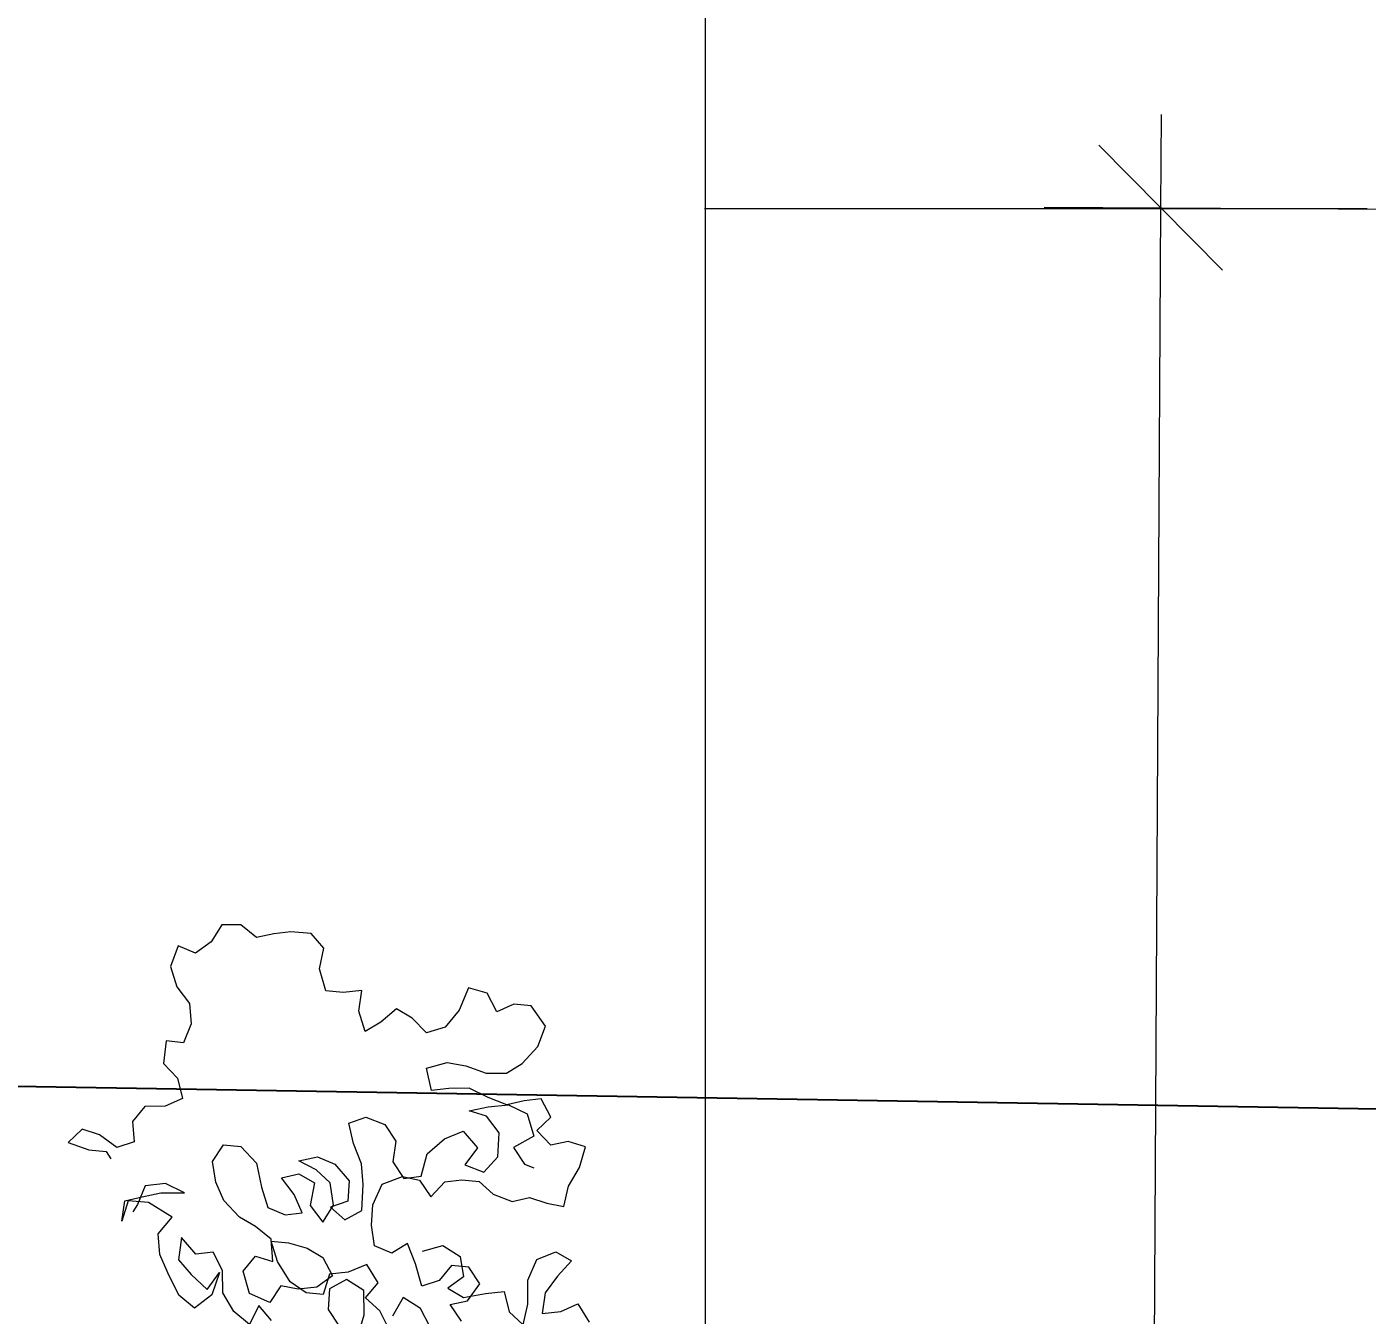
# Model space of a CAD drawing. Header units: millimetres. Extents: x 318905 to 439572, y -5133 to 105868.
# Drawn here: x 389487 to 391105, y 4488 to 6043 of the extents above; entities that cross this region are included whole.
import ezdxf

# ---------------------------------------------------------------- set-up
doc = ezdxf.new("R2010")
doc.units = ezdxf.units.MM
doc.header["$MEASUREMENT"] = 0
doc.linetypes.add('AStair_dashed', pattern=[1800, 800, -1000])
doc.layers.add('0_Stylo_No__98', color=154, linetype='Continuous', lineweight=0)
doc.layers.add('INTI_Etiquettes_Stylo_No__1', color=7, linetype='Continuous', lineweight=5)
doc.layers.add('2D -  Dessin général_Stylo_No__81', color=7, linetype='Continuous', lineweight=13, true_color=0x6a6a6a)
doc.layers.add('INTI_Agencement_Stylo_No__102', color=7, linetype='Continuous', lineweight=0, true_color=0xcccccc)
doc.styles.add('STYLE_GENERE_3', font='')
doc.styles.get('STYLE_GENERE_3').set_extended_font_data('Arial')
doc.dimstyles.new('STYLE_GENERE__1', dxfattribs={"dimtxt": 200, "dimasz": 142.5, "dimexe": 0.18, "dimexo": 500, "dimgap": 0.09, "dimtad": 0, "dimtih": 1, "dimtoh": 1, "dimlfac": 0.001, "dimzin": 0, "dimdsep": 46, "dimtxsty": 'STYLE_GENERE_3', "dimblk": 'ARROWHEAD_6', "dimblk1": 'ARROWHEAD_6', "dimblk2": 'ARROWHEAD_6', "dimcen": 0.09, "dimclrd": 154, "dimclre": 154, "dimclrt": 154, "dimazin": 0, "dimtfac": 1, "dimtdec": 4, "dimtmove": 0, "dimatfit": 3, "dimfxl": 0, "dimtolj": 1, "dimtzin": 0, "dimarcsym": 0})
doc.dimstyles.new('STYLE_GENERE__3', dxfattribs={"dimtxt": 0.18, "dimasz": 182.4, "dimexe": 0.18, "dimexo": 0.0625, "dimgap": 0.09, "dimtad": 0, "dimtih": 1, "dimtoh": 1, "dimdec": 4, "dimzin": 0, "dimdsep": 46, "dimcen": 0.09, "dimadec": 0, "dimazin": 0, "dimtfac": 1, "dimtdec": 4, "dimtmove": 0, "dimatfit": 3, "dimldrblk": 'ARROWHEAD_5', "dimfxl": 0, "dimtolj": 1, "dimtzin": 0, "dimarcsym": 0})

# ---------------------------------------------------------------- blocks, each defined once
blk = doc.blocks.new('arbre6[3]', base_point=(388660.4, -726.1))
at = {"layer": 'INTI_Agencement_Stylo_No__102', "linetype": 'Continuous'}
for p, q in [((389722.1, 4958.8), (389709, 4938.5)), ((389744.8, 4959), (389722.1, 4958.8)), ((389763.9, 4943.5), (389744.8, 4959)), ((389709, 4938.5), (389690.2, 4924.8)), ((389784.6, 4948.2), (389763.9, 4943.5)), ((389805.4, 4950.6), (389784.6, 4948.2)), ((389830, 4948.6), (389805.4, 4950.6)), ((389845.3, 4930.8), (389830, 4948.6)), ((389669.3, 4933.6), (389660.1, 4908.7)), ((389690.2, 4924.8), (389669.3, 4933.6)), ((389839.8, 4906), (389845.3, 4930.8)), ((389660.1, 4908.7), (389667.8, 4884.1)), ((389847.5, 4879.1), (389839.8, 4906)), ((389667.8, 4884.1), (389683.1, 4864)), ((389868.4, 4877.1), (389847.5, 4879.1)), ((389891, 4879.5), (389868.4, 4877.1)), ((389887.4, 4854.8), (389891, 4879.5)), ((390019.7, 4883), (390008.5, 4855.9)), ((390042.4, 4876.5), (390019.7, 4883)), ((390053.9, 4854.1), (390042.4, 4876.5)), ((389683.1, 4864), (389685.1, 4839.3)), ((389895.2, 4830.1), (389887.4, 4854.8)), ((389932.8, 4857.4), (389914, 4841.5)), ((389951.8, 4846.4), (389932.8, 4857.4)), ((390008.5, 4855.9), (389991.6, 4835.5)), ((390074.6, 4863.3), (390053.9, 4854.1)), ((390095.5, 4861.3), (390074.6, 4863.3)), ((390112.7, 4836.7), (390095.5, 4861.3)), ((389685.1, 4839.3), (389675.8, 4816.7)), ((389914, 4841.5), (389895.2, 4830.1)), ((389969, 4828.6), (389951.8, 4846.4)), ((389991.6, 4835.5), (389969, 4828.6)), ((390103.4, 4811.9), (390112.7, 4836.7)), ((389655, 4818.8), (389651.4, 4791.7)), ((389675.8, 4816.7), (389655, 4818.8)), ((390084.6, 4791.5), (390103.4, 4811.9)), ((389651.4, 4791.7), (389668.6, 4773.9)), ((389969.2, 4785.8), (389993.8, 4792.8)), ((389993.8, 4792.8), (390016.5, 4788.6)), ((390065.8, 4780), (390084.6, 4791.5)), ((389668.6, 4773.9), (389674.4, 4749.2)), ((389975.1, 4758.9), (389969.2, 4785.8)), ((390016.5, 4788.6), (390041.2, 4779.8)), ((390041.2, 4779.8), (390065.8, 4780)), ((389995.9, 4761.4), (389975.1, 4758.9)), ((390020.5, 4761.6), (389995.9, 4761.4)), ((390043.3, 4750.6), (390020.5, 4761.6)), ((389674.4, 4749.2), (389653.7, 4740)), ((390066, 4741.8), (390043.3, 4750.6)), ((390043.3, 4739.4), (390067.9, 4741.8)), ((390086.8, 4746.5), (390066, 4741.8)), ((390067.9, 4741.8), (390090.7, 4730.8)), ((390107.6, 4749), (390086.8, 4746.5)), ((390119.1, 4726.6), (390107.6, 4749)), ((389629.1, 4739.8), (389614.1, 4721.7)), ((389653.7, 4740), (389629.1, 4739.8)), ((389875.1, 4719.7), (389895.9, 4726.7)), ((389895.9, 4726.7), (389918.6, 4717.9)), ((390020.7, 4734.6), (390043.3, 4739.4)), ((390041.5, 4728.1), (390020.7, 4734.6)), ((390056.8, 4708), (390041.5, 4728.1)), ((390090.7, 4730.8), (390098.4, 4703.9)), ((390102.2, 4710.7), (390119.1, 4726.6)), ((389553.6, 4712.1), (389536.7, 4696.2)), ((389574.4, 4705.5), (389553.6, 4712.1)), ((389614.1, 4721.7), (389616.1, 4697)), ((389881, 4695), (389875.1, 4719.7)), ((389918.6, 4717.9), (389932, 4697.8)), ((389990.6, 4700.6), (390013.3, 4709.8)), ((390013.3, 4709.8), (390030.4, 4689.8)), ((390119.3, 4692.9), (390102.2, 4710.7)), ((389536.7, 4696.2), (389561.3, 4687.4)), ((389595.4, 4690), (389574.4, 4705.5)), ((389616.1, 4697), (389595.4, 4690)), ((389710.9, 4673.1), (389724, 4693.5)), ((389724, 4693.5), (389744.8, 4691.5)), ((389890.6, 4670.4), (389881, 4695)), ((389932, 4697.8), (389928.4, 4673)), ((389970, 4682.4), (389990.6, 4700.6)), ((390055.1, 4678.8), (390056.8, 4708)), ((390098.4, 4703.9), (390074, 4690.2)), ((390140.1, 4697.6), (390119.3, 4692.9)), ((390161, 4691), (390140.1, 4697.6)), ((389561.3, 4687.4), (389582.2, 4685.4)), ((389582.2, 4685.4), (389587.9, 4676.4)), ((389744.8, 4691.5), (389763.8, 4671.4)), ((389814.9, 4674.2), (389837.6, 4678.9)), ((389837.6, 4678.9), (389858.4, 4670.1)), ((389962.6, 4655.4), (389970, 4682.4)), ((390030.4, 4689.8), (390015.5, 4669.4)), ((390038.2, 4660.6), (390055.1, 4678.8)), ((390074, 4690.2), (390087.3, 4670.1)), ((390153.6, 4666.2), (390161, 4691)), ((389714.8, 4648.4), (389710.9, 4673.1)), ((389763.8, 4671.4), (389769.7, 4642.2)), ((389835.8, 4663.1), (389814.9, 4674.2)), ((389852.9, 4647.5), (389835.8, 4663.1)), ((389858.4, 4670.1), (389875.6, 4650)), ((389892.7, 4645.7), (389890.6, 4670.4)), ((389928.4, 4673), (389941.8, 4652.9)), ((390015.5, 4669.4), (390038.2, 4660.6)), ((390087.3, 4670.1), (390098.7, 4665.7)), ((390140.5, 4643.6), (390153.6, 4666.2)), ((389629.5, 4644.1), (389620.2, 4621.5)), ((389654.1, 4646.6), (389629.5, 4644.1)), ((389676.8, 4635.6), (389654.1, 4646.6)), ((389724.4, 4626.1), (389714.8, 4648.4)), ((389794.2, 4653.7), (389815, 4658.4)), ((389809.5, 4633.6), (389794.2, 4653.7)), ((389815, 4658.4), (389834, 4647.4)), ((389834, 4647.4), (389828.5, 4620.3)), ((389856.9, 4620.6), (389852.9, 4647.5)), ((389875.6, 4650), (389873.9, 4625.3)), ((389891, 4614.2), (389892.7, 4645.7)), ((389904.2, 4621.1), (389915.4, 4645.9)), ((389915.4, 4645.9), (389939.9, 4655.1)), ((389939.9, 4655.1), (389960.7, 4650.9)), ((389941.8, 4652.9), (389962.6, 4655.4)), ((389960.7, 4650.9), (389974.1, 4630.7)), ((389974.1, 4630.7), (389991, 4648.9)), ((389991, 4648.9), (390011.8, 4651.3)), ((390011.8, 4651.3), (390032.6, 4649.3)), ((390032.6, 4649.3), (390049.7, 4633.7)), ((390135, 4618.8), (390140.5, 4643.6)), ((389605, 4625.9), (389625.8, 4630.6)), ((389625.8, 4630.6), (389648.5, 4635.3)), ((389648.5, 4635.3), (389676.8, 4635.6)), ((389769.7, 4642.2), (389777.5, 4617.6)), ((389819.1, 4611.2), (389809.5, 4633.6)), ((390049.7, 4633.7), (390072.5, 4625)), ((390072.5, 4625), (390093.3, 4629.7)), ((390093.3, 4629.7), (390114.1, 4623.1)), ((389608.8, 4625.9), (389601.4, 4601.1)), ((389601.4, 4601.1), (389605, 4625.9)), ((389633.4, 4623.9), (389608.8, 4625.9)), ((389620.2, 4621.5), (389614.6, 4612.5)), ((389661.9, 4606.2), (389633.4, 4623.9)), ((389743.5, 4606), (389724.4, 4626.1)), ((389777.5, 4617.6), (389798.3, 4608.8)), ((389798.3, 4608.8), (389819.1, 4611.2)), ((389828.5, 4620.3), (389843.8, 4600.2)), ((389843.8, 4600.2), (389856.9, 4620.6)), ((389873.9, 4625.3), (389853.1, 4618.3)), ((389853.1, 4618.3), (389870.3, 4602.7)), ((389870.3, 4602.7), (389891, 4614.2)), ((389902.5, 4596.3), (389904.2, 4621.1)), ((390114.1, 4623.1), (390135, 4618.8)), ((389645, 4585.8), (389661.9, 4606.2)), ((389762.5, 4594.9), (389743.5, 4606)), ((389781.5, 4579.4), (389762.5, 4594.9)), ((389906.4, 4571.6), (389902.5, 4596.3)), ((389647.1, 4561.1), (389645, 4585.8)), ((389673.4, 4581.6), (389669.8, 4554.6)), ((389690.6, 4561.5), (389673.4, 4581.6)), ((389783.6, 4552.4), (389781.5, 4579.4)), ((389711.4, 4564), (389690.6, 4561.5)), ((389722.9, 4541.6), (389711.4, 4564)), ((389789.3, 4552.5), (389781.5, 4577.1)), ((389781.5, 4577.1), (389802.3, 4575.1)), ((389802.3, 4575.1), (389825.1, 4568.6)), ((389825.1, 4568.6), (389844.1, 4557.5)), ((389927.3, 4562.8), (389906.4, 4571.6)), ((389946.1, 4574.3), (389927.3, 4562.8)), ((389955.7, 4549.6), (389946.1, 4574.3)), ((389964.2, 4564.9), (389988.8, 4571.9)), ((389988.8, 4571.9), (390009.7, 4558.6)), ((390102.4, 4555), (390125, 4564.2)), ((390125, 4564.2), (390144, 4553.2)), ((389656.7, 4538.7), (389647.1, 4561.1)), ((389669.8, 4554.6), (389685.1, 4536.7)), ((389747.7, 4540.8), (389762.7, 4559)), ((389762.7, 4559), (389783.6, 4552.4)), ((389804.6, 4527.9), (389789.3, 4552.5)), ((389844.1, 4557.5), (389855.6, 4535.1)), ((389897.1, 4549), (389874.5, 4539.8)), ((389910.5, 4526.7), (389897.1, 4549)), ((389963.5, 4522.7), (389955.7, 4549.6)), ((389999.3, 4547.8), (389984.3, 4529.7)), ((390020.1, 4545.7), (389999.3, 4547.8)), ((390009.7, 4558.6), (390013.6, 4533.9)), ((390091.2, 4530.2), (390102.4, 4555)), ((390144, 4553.2), (390127.1, 4535)), ((389670.1, 4511.8), (389656.7, 4538.7)), ((389685.1, 4536.7), (389704.1, 4518.9)), ((389704.1, 4518.9), (389719.1, 4539.3)), ((389719.1, 4539.3), (389709.8, 4512.2)), ((389723.1, 4514.6), (389722.9, 4541.6)), ((389755.5, 4513.9), (389747.7, 4540.8)), ((389855.6, 4535.1), (389836.8, 4521.5)), ((389851.8, 4537.4), (389844.4, 4512.6)), ((389874.5, 4539.8), (389851.8, 4537.4)), ((389872.6, 4530.8), (389851.9, 4519.4)), ((389893.5, 4517.5), (389872.6, 4530.8)), ((390013.6, 4533.9), (389994.8, 4520.2)), ((390033.5, 4525.6), (390020.1, 4545.7)), ((390091.4, 4500.9), (390091.2, 4530.2)), ((390127.1, 4535), (390112.1, 4514.6)), ((389736.5, 4492.3), (389723.1, 4514.6)), ((389780.1, 4502.9), (389755.5, 4513.9)), ((389793.2, 4523.3), (389780.1, 4502.9)), ((389814.1, 4519), (389793.2, 4523.3)), ((389823.6, 4514.6), (389804.6, 4527.9)), ((389836.8, 4521.5), (389814.1, 4519)), ((389844.4, 4512.6), (389823.6, 4514.6)), ((389851.9, 4519.4), (389850.2, 4494.6)), ((389893.7, 4488.3), (389893.5, 4517.5)), ((389895.5, 4508.6), (389910.5, 4526.7)), ((389984.3, 4529.7), (389963.5, 4522.7)), ((389994.8, 4520.2), (390013.8, 4509.2)), ((390013.8, 4509.2), (390040.3, 4513.9)), ((390018.5, 4505.3), (390033.5, 4525.6)), ((390040.3, 4513.9), (390062.9, 4516.4)), ((390062.9, 4516.4), (390068.8, 4491.7)), ((390112.1, 4514.6), (390108.5, 4489.9)), ((389689.1, 4496.3), (389670.1, 4511.8)), ((389709.8, 4512.2), (389689.1, 4496.3)), ((389766.7, 4499.3), (389755.5, 4476.7)), ((389781.9, 4481.5), (389766.7, 4499.3)), ((389912.6, 4493), (389895.5, 4508.6)), ((389940.9, 4509), (389927.8, 4486.4)), ((389961.8, 4495.7), (389940.9, 4509)), ((389997.7, 4500.6), (390018.5, 4505.3)), ((390011.1, 4480.5), (389997.7, 4500.6)), ((390085.9, 4476.2), (390091.4, 4500.9)), ((390131.2, 4492.3), (390151.9, 4501.5)), ((390151.9, 4501.5), (390165.3, 4479.2)), ((389755.5, 4476.7), (389736.5, 4492.3)), ((389850.2, 4494.6), (389863.6, 4474.5)), ((389886.4, 4463.5), (389893.7, 4488.3)), ((389924.1, 4470.6), (389912.6, 4493)), ((389973.3, 4473.3), (389961.8, 4495.7)), ((390068.8, 4491.7), (390085.9, 4476.2)), ((390108.5, 4489.9), (390131.2, 4492.3))]:
    blk.add_line(p, q, dxfattribs=at)
blk = doc.blocks.new('*D129')
at = {"layer": '0_Stylo_No__98', "linetype": 'Continuous'}
for p, q in [((390306, 7634.5), (390306, 7747)), ((390381, 7559.5), (390231, 7709.5)), ((390806, 7634.5), (390165.4, 7634.5)), ((390306, 3588.8), (390306, 7634.5)), ((390306, -731.5), (390306, 3314.2)), ((390231, -656.5), (390381, -806.5)), ((390806, -731.5), (390165.4, -731.5)), ((390306, -844), (390306, -731.5))]:
    blk.add_line(p, q, dxfattribs=at)
at = {"layer": '0_Stylo_No__98', "insert": (390039.1, 3351.5), "char_height": 200, "attachment_point": 7, "style": 'STYLE_GENERE_3'}
blk.add_mtext('\\A1;{\\pql;\\fArial|b0|i0|c0|p34;8,37}', dxfattribs=at)
blk = doc.blocks.new('ARROWHEAD_6')
at = {"color": 0, "linetype": 'Continuous', "lineweight": 0}
for p, q in [((-0.5, -0.5), (0.5, 0.5)), ((0, 0), (-1, 0))]:
    blk.add_line(p, q, dxfattribs=at)
blk = doc.blocks.new('*D130')
at = {"layer": '0_Stylo_No__98', "linetype": 'Continuous'}
for p, q in [((390855.8, 5936.9), (390855.2, 5824.4)), ((390929.7, 5749), (390780.6, 5899.8)), ((390714.6, 5825.2), (391355.2, 5821.5)), ((390855.2, 5824.4), (390836.9, 2683.8)), ((390835.3, 2409.2), (390817.1, -731.4)), ((390742.5, -656), (390891.6, -806.8)), ((390676.4, -730.6), (391317, -734.3)), ((390817.1, -731.4), (390816.4, -843.9))]:
    blk.add_line(p, q, dxfattribs=at)
at = {"layer": '0_Stylo_No__98', "insert": (390569.2, 2446.5), "char_height": 200, "attachment_point": 7, "style": 'STYLE_GENERE_3'}
blk.add_mtext('\\A1;{\\pql;\\fArial|b0|i0|c0|p34;6,56}', dxfattribs=at)
blk = doc.blocks.new('ARROWHEAD_5')
at = {"linetype": 'Continuous', "lineweight": 0}
blk.add_hatch(color=0, dxfattribs=at).paths.add_polyline_path([(-1, 0.2679), (0, 0), (-1, -0.2679)])
at = {"color": 0, "linetype": 'Continuous', "lineweight": 0}
blk.add_line((0, 0), (-1, 0), dxfattribs=at)

msp = doc.modelspace()

# ---------------------------------------------------------------- linework, layer by layer
at = {"layer": '2D -  Dessin général_Stylo_No__81', "linetype": 'AStair_dashed'}
msp.add_line((391104.519, 5822.959), (388552.492, 5822.95), dxfattribs=at)

# ---------------------------------------------------------------- block references
at = {"layer": 'INTI_Agencement_Stylo_No__102', "linetype": 'Continuous'}
msp.add_blockref('arbre6[3]', (388660.431, -726.071), dxfattribs=at)

# ---------------------------------------------------------------- dimensions: what is measured, and where the dimension line sits
at = {"color": 154, "linetype": 'Continuous', "lineweight": 0}
for base, p1, p2, angle, picture, middle in [((390305.978, 7634.463), (391404.519, -731.523), (391104.519, 7634.463), 90, '*D129', (390334.176, 3451.47)), ((390817.052, -731.39), (391104.519, 5822.959), (391066.395, -732.84), 269.666807, '*D130', (390864.312, 2546.509))]:
    dim = msp.add_linear_dim(base=base, p1=p1, p2=p2, angle=angle, dimstyle='STYLE_GENERE__1', dxfattribs=at)
    dim.commit()
    dim.dimension.update_dxf_attribs({"geometry": picture, "text_midpoint": middle, "dimtype": 160})

# ---------------------------------------------------------------- leaders
at = {"layer": 'INTI_Etiquettes_Stylo_No__1', "linetype": 'Continuous', "annotation_type": 0, "has_hookline": 1, "hookline_direction": 1, "text_width": 1983.97, "horizontal_direction": (1, 7e-06, 0)}
msp.add_leader([(392633.025, 4711.285), (389184.588, 4768.45)], dimstyle='STYLE_GENERE__3', dxfattribs=at)

doc.saveas('drawing.dxf')
